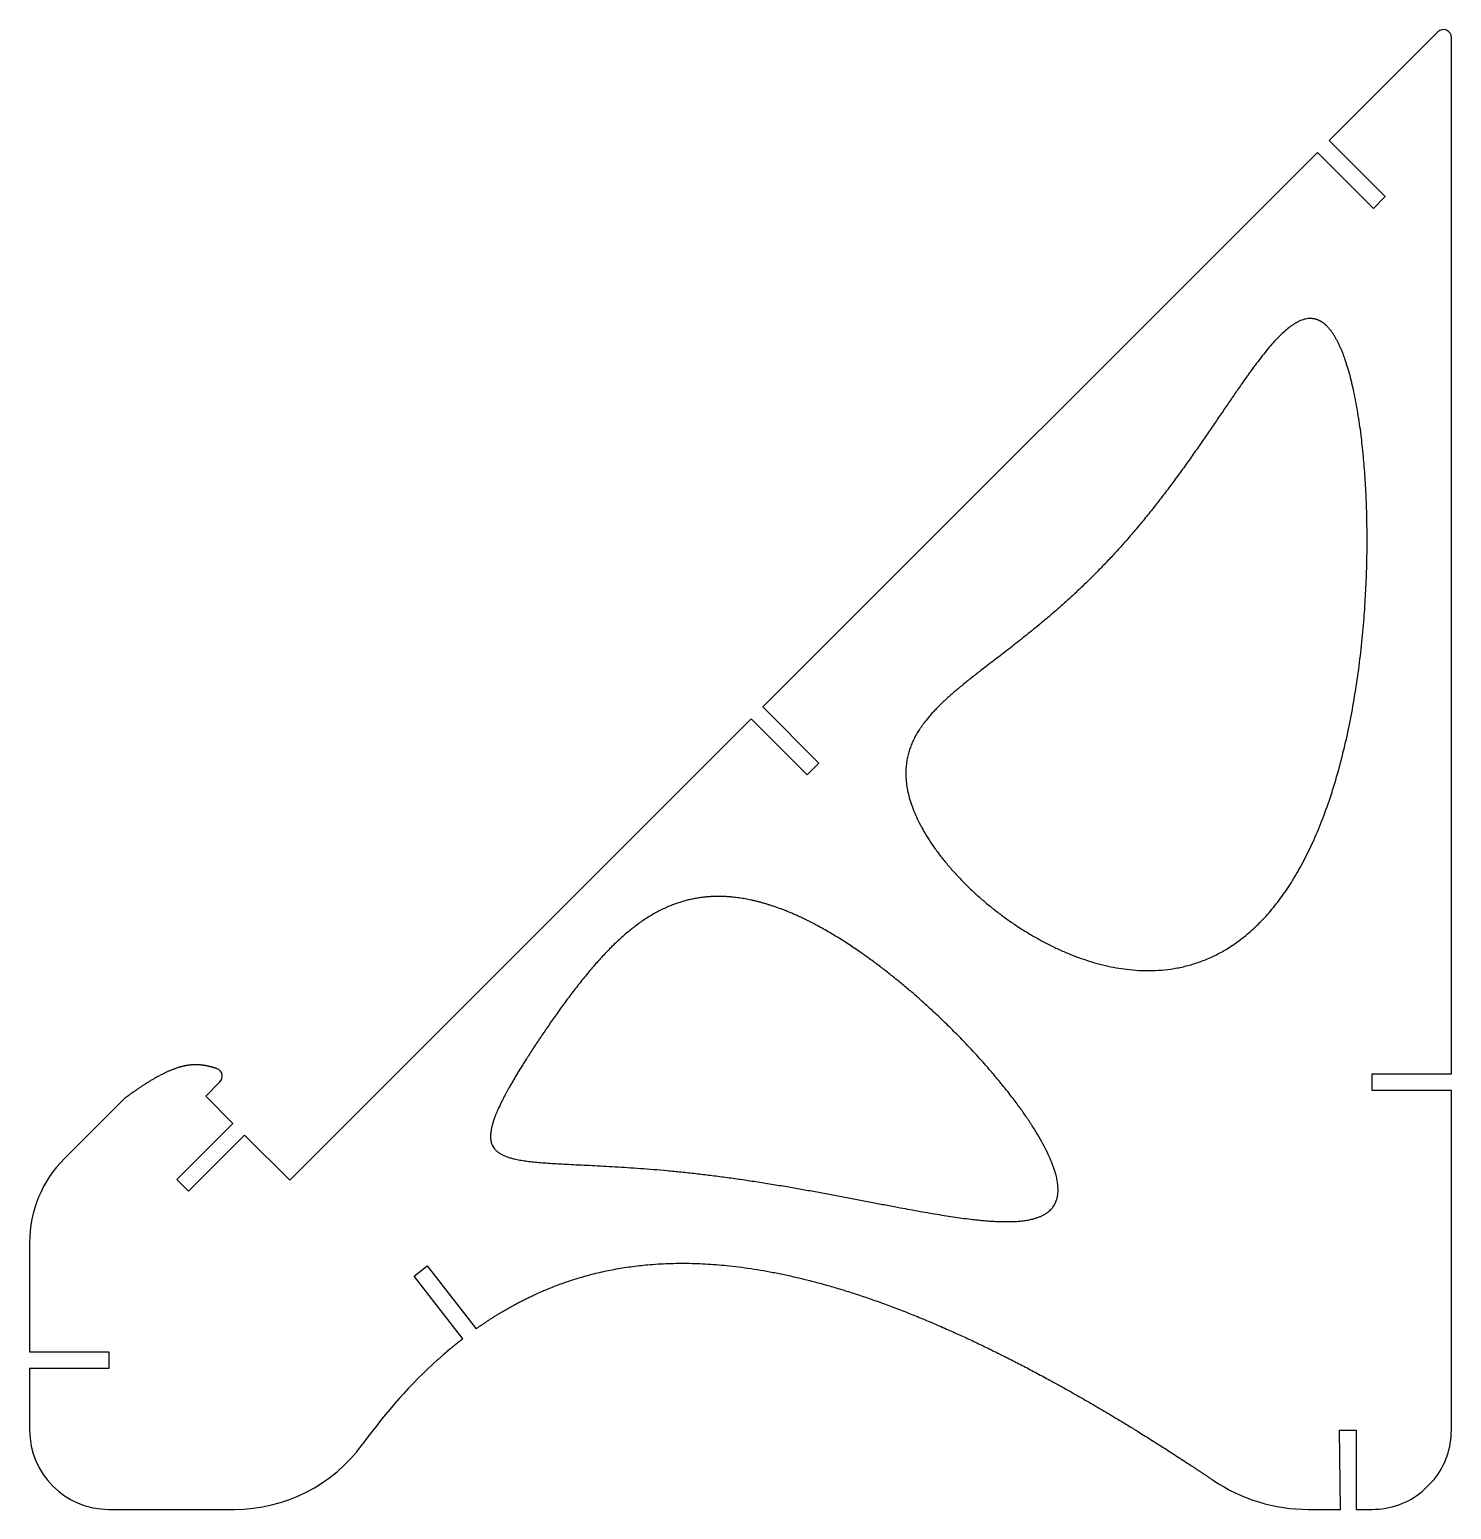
# Model space of a CAD drawing. Header units: millimetres. Extents: x -179 to 0, y 0 to 187.
import ezdxf

# ---------------------------------------------------------------- set-up
doc = ezdxf.new("R2010")
doc.units = ezdxf.units.MM
doc.layers.get('0').update_dxf_attribs({"linetype": 'CONTINUOUS'})

msp = doc.modelspace()

# ---------------------------------------------------------------- linework, layer by layer
for p, q in [((-1.71, 186.3), (-15.41, 172.6)), ((0, 54.93), (0, 185.59)), ((-15.41, 172.6), (-8.34, 165.53)), ((-16.89, 171.11), (-86.83, 101.18)), ((-9.82, 164.04), (-16.89, 171.11)), ((-8.34, 165.53), (-9.82, 164.04)), ((-86.83, 101.18), (-79.76, 94.1)), ((-88.31, 99.69), (-146.5, 41.51)), ((-81.24, 92.62), (-88.31, 99.69)), ((-79.76, 94.1), (-81.24, 92.62)), ((-10, 52.83), (-10, 54.93)), ((-10, 54.93), (0, 54.93)), ((-157.1, 52.11), (-155.3, 53.92)), ((0, 52.83), (-10, 52.83)), ((0, 10), (0, 52.83)), ((-167.38, 51.79), (-174.92, 44.25)), ((-153.67, 48.68), (-157.1, 52.11)), ((-160.74, 41.61), (-153.67, 48.68)), ((-152.19, 47.2), (-159.26, 40.13)), ((-146.5, 41.51), (-152.19, 47.2)), ((-159.26, 40.13), (-160.74, 41.61)), ((-179.31, 33.65), (-179.31, 19.87)), ((-130.81, 29.42), (-129.15, 30.71)), ((-129.15, 30.71), (-123.01, 22.77)), ((-124.69, 21.51), (-130.81, 29.42)), ((-179.31, 19.87), (-169.31, 19.87)), ((-169.31, 19.87), (-169.31, 17.77)), ((-127.83, 18.88), (-126.28, 20.29)), ((-126.28, 20.29), (-127.05, 19.58)), ((-169.31, 17.77), (-179.31, 17.77)), ((-179.31, 17.77), (-179.31, 10)), ((-14, 0), (-14.1, 10)), ((-14.1, 10), (-12, 10)), ((-12, 10), (-12, 0)), ((-3.67, 2.26), (-2.13, 3.83)), ((-169.31, 0), (-153.48, 0)), ((-18.01, 0), (-14, 0)), ((-12, 0), (-10, 0))]:
    msp.add_line(p, q)
for centre, radius, start, end in [((-1, 185.59), 1, -0.0006, 135), ((-156.01, 54.62), 1, -45, 70.6927), ((-164.31, 33.65), 15, 135, 180), ((-169.31, 10), 10, 180, 270), ((-10, 10), 10, 321.9311, 359.9994), ((-153.48, 20), 20, 270, 323.8958), ((-18.01, 21.5), 21.5, 236.0182, 270), ((-10, 10), 10, 270, 309.2714)]:
    msp.add_arc(centre, radius, start, end)
msp.add_ellipse((-44.49, -281.15), major_axis=(62.39, -311.05), ratio=0.35078, start_param=3.347137, end_param=3.453145)
for points in [[(-15.99, 149.47), (-15.26, 148.86), (-13.88, 146.98), (-12.12, 142.14), (-10.51, 131.98), (-10.25, 115.3), (-12.34, 97.61), (-17.2, 82.02), (-24.91, 71.16), (-35.03, 66.63), (-46.35, 68.21), (-57.06, 74.19), (-65.32, 82.28), (-69.59, 90.27), (-69.12, 96.8), (-64.4, 102.18), (-56.73, 107.68), (-47.74, 114.65), (-38.98, 123.88), (-31.33, 134.54), (-25.01, 144.38), (-20.92, 149.45), (-18.3, 150.62), (-16.73, 150.07), (-15.99, 149.47)], [(-85.9, 76.18), (-84.38, 75.7), (-81.25, 74.45), (-76.35, 71.8), (-69.57, 66.91), (-61.51, 59.44), (-54.79, 51.69), (-50.31, 44.76), (-48.77, 39.55), (-50.59, 36.6), (-55.65, 35.86), (-63.43, 36.82), (-73.12, 38.73), (-83.76, 40.81), (-94.33, 42.4), (-103.93, 43.22), (-111.84, 43.51), (-117.56, 43.8), (-120.84, 44.75), (-121.7, 46.91), (-120.44, 50.52), (-117.63, 55.42), (-113.85, 61.18), (-109.54, 67.14), (-104.81, 72.48), (-99.48, 76.33), (-94.54, 77.63), (-90.38, 77.39), (-87.42, 76.67), (-85.9, 76.18)], [(-155.68, 55.57), (-155.86, 55.63), (-156.24, 55.75), (-156.8, 55.91), (-157.55, 56.05), (-158.52, 56.1), (-159.55, 56), (-160.65, 55.72), (-161.83, 55.26), (-163.1, 54.62), (-164.45, 53.83), (-165.59, 53.08), (-166.47, 52.46), (-167.08, 52.02), (-167.38, 51.79)]]:
    msp.add_open_spline(points, degree=5)
for points, knots in [([(-123.01, 22.77), (-121.89, 23.56), (-118.87, 25.56), (-113.75, 28.27), (-106.21, 30.78), (-95.7, 31.69), (-83.25, 29.98), (-69.86, 25.78), (-56.57, 19.76), (-45.61, 13.66), (-37.38, 8.55), (-32.14, 5.09), (-30.03, 3.67)], [0.2397947, 0.2397947, 0.2397947, 0.2397947, 0.2397947, 0.2397947, 0.3, 0.4, 0.5, 0.6, 0.7, 0.8, 0.9, 0.9666025, 0.9666025, 0.9666025, 0.9666025, 0.9666025, 0.9666025]), ([(-127.05, 19.58), (-126.96, 19.65), (-126.5, 20.05), (-126.03, 20.45), (-125.56, 20.83), (-125.09, 21.21), (-124.69, 21.51)], [0.19529625, 0.19529625, 0.19529625, 0.19529625, 0.19529625, 0.19529625, 0.2, 0.2214752, 0.2214752, 0.2214752, 0.2214752, 0.2214752, 0.2214752])]:
    msp.add_open_spline(points, degree=5, knots=knots)

doc.saveas('drawing.dxf')
